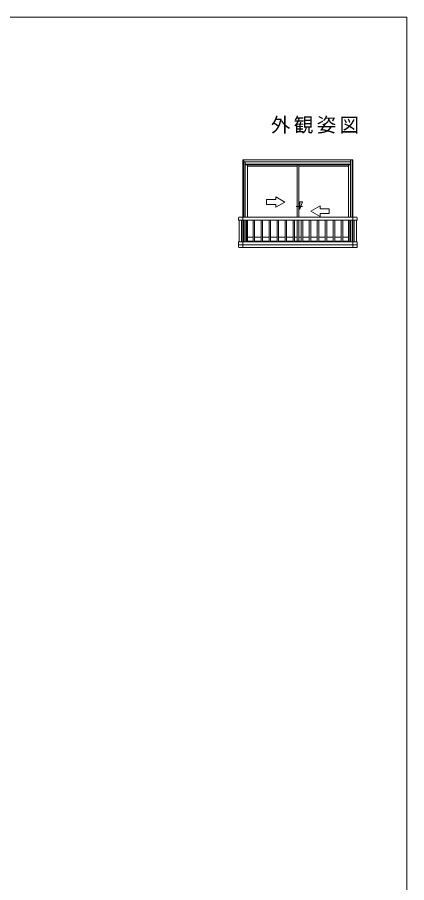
# Model space of a CAD drawing. Units: millimetres, scale not verified. Extents: x -1682 to -296, y -1188 to 1054.
# Drawn here: x -774 to -296, y -67 to 996 of the extents above; entities that cross this region are included whole.
import ezdxf

# ---------------------------------------------------------------- set-up
doc = ezdxf.new("R2010")
doc.units = ezdxf.units.MM
doc.header["$LTSCALE"] = 4
doc.linetypes.add('CHAIN2', pattern=[12, 9, -1, 1, -1])
doc.layers.add('0-1_USER1', color=3, linetype='Continuous')
doc.layers.add('0-2_YKK_ZWAK', color=7, linetype='Continuous', lineweight=9)
doc.layers.add('0-5_YKK_A1', color=4, linetype='Continuous', lineweight=9)
doc.styles.add('ＭＳ ゴシック', font='')
doc.styles.get('ＭＳ ゴシック').set_extended_font_data('MS Gothic')

msp = doc.modelspace()

# ---------------------------------------------------------------- linework, layer by layer
at = {"layer": '0-2_YKK_ZWAK'}
for p, q in [((-1682, 996), (-296, 996)), ((-296, 996), (-296, -1188))]:
    msp.add_line(p, q, dxfattribs=at)
at = {"layer": '0-5_YKK_A1'}
for p, q in [((-497.039, 820.958), (-497.039, 750.662)), ((-497.039, 820.958), (-361.964, 820.958)), ((-496.027, 820.958), (-496.027, 750.662)), ((-496.027, 818.371), (-365.114, 818.371)), ((-494.077, 750.662), (-494.077, 818.371)), ((-365.114, 750.662), (-365.114, 820.958)), ((-362.977, 820.958), (-362.977, 750.662)), ((-361.964, 820.958), (-361.964, 750.662)), ((-494.077, 815.783), (-365.114, 815.783)), ((-494.077, 814.958), (-365.114, 814.958)), ((-491.527, 814.958), (-491.527, 750.662)), ((-491.527, 813.083), (-430.44, 813.083)), ((-430.44, 814.958), (-430.44, 750.662)), ((-428.564, 814.958), (-428.564, 750.662)), ((-428.564, 813.083), (-367.477, 813.083)), ((-367.477, 814.958), (-367.477, 750.662)), ((-467.939, 766.133), (-467.939, 772.133)), ((-467.939, 772.133), (-456.689, 772.133)), ((-456.689, 766.133), (-467.939, 766.133)), ((-456.689, 772.133), (-456.689, 775.629)), ((-445.439, 769.133), (-456.689, 775.629)), ((-445.439, 769.133), (-456.689, 762.638)), ((-456.689, 762.638), (-456.689, 766.133)), ((-427.064, 766.508), (-428.564, 766.508)), ((-424.064, 769.508), (-427.064, 769.508)), ((-427.064, 760.508), (-427.064, 769.508)), ((-424.064, 769.508), (-427.064, 760.508)), ((-427.064, 760.508), (-428.564, 760.508)), ((-413.565, 757.883), (-402.315, 764.379)), ((-413.565, 757.883), (-402.315, 751.388)), ((-402.315, 760.883), (-402.315, 764.379)), ((-391.064, 760.883), (-402.315, 760.883)), ((-402.315, 751.388), (-402.315, 754.883)), ((-402.315, 754.883), (-391.064, 754.883)), ((-391.064, 754.883), (-391.064, 760.883)), ((-502.402, 749.687), (-502.402, 746.874)), ((-502.402, 746.874), (-497.189, 746.874)), ((-501.539, 746.874), (-501.539, 720.324)), ((-501.389, 750.699), (-497.189, 750.699)), ((-498.783, 746.874), (-498.783, 720.324)), ((-497.189, 750.699), (-497.189, 746.874)), ((-497.189, 750.662), (-429.39, 750.662)), ((-497.189, 746.912), (-429.39, 746.912)), ((-497.039, 746.912), (-497.039, 720.287)), ((-496.027, 746.912), (-496.027, 720.287)), ((-494.414, 746.912), (-494.414, 720.287)), ((-492.539, 746.912), (-492.539, 720.287)), ((-491.527, 746.912), (-491.527, 721.171)), ((-484.589, 746.912), (-484.589, 720.287)), ((-482.714, 746.912), (-482.714, 720.287)), ((-474.764, 746.912), (-474.764, 720.287)), ((-472.889, 746.912), (-472.889, 720.287)), ((-464.939, 746.912), (-464.939, 720.287)), ((-463.065, 746.912), (-463.065, 720.287)), ((-455.114, 746.912), (-455.114, 720.287)), ((-453.239, 746.912), (-453.239, 720.287)), ((-445.289, 746.912), (-445.289, 720.287)), ((-443.414, 746.912), (-443.414, 720.287)), ((-435.464, 746.912), (-435.464, 720.287)), ((-433.589, 746.912), (-433.589, 720.287)), ((-362.002, 750.662), (-432.467, 750.662)), ((-362.002, 746.912), (-430.809, 746.912)), ((-430.44, 746.912), (-430.44, 721.171)), ((-428.564, 746.912), (-428.564, 721.171)), ((-425.414, 746.912), (-425.414, 720.287)), ((-423.539, 746.912), (-423.539, 720.287)), ((-415.589, 746.912), (-415.589, 720.287)), ((-413.714, 746.912), (-413.714, 720.287)), ((-405.764, 746.912), (-405.764, 720.287)), ((-403.889, 746.912), (-403.889, 720.287)), ((-395.939, 746.912), (-395.939, 720.287)), ((-394.064, 746.912), (-394.064, 720.287)), ((-386.114, 746.912), (-386.114, 720.287)), ((-384.239, 746.912), (-384.239, 720.287)), ((-376.289, 746.912), (-376.289, 720.287)), ((-374.414, 746.912), (-374.414, 720.287)), ((-367.477, 746.912), (-367.477, 721.171)), ((-366.652, 746.912), (-366.652, 720.287)), ((-364.777, 746.912), (-364.777, 720.287)), ((-362.977, 746.912), (-362.977, 720.287)), ((-361.364, 750.721), (-362.039, 750.721)), ((-362.002, 750.699), (-362.002, 746.874)), ((-357.802, 750.699), (-362.002, 750.699)), ((-361.964, 746.912), (-361.964, 720.287)), ((-360.389, 746.874), (-360.389, 720.324)), ((-357.652, 746.874), (-357.652, 720.324)), ((-491.527, 726.158), (-484.589, 726.158)), ((-482.714, 726.158), (-474.764, 726.158)), ((-472.889, 726.158), (-464.939, 726.158)), ((-463.065, 726.158), (-455.114, 726.158)), ((-453.239, 726.158), (-445.289, 726.158)), ((-443.414, 726.158), (-435.464, 726.158)), ((-433.589, 726.158), (-430.44, 726.158)), ((-428.564, 726.158), (-425.414, 726.158)), ((-423.539, 726.158), (-415.589, 726.158)), ((-413.714, 726.158), (-405.764, 726.158)), ((-403.889, 726.158), (-395.939, 726.158)), ((-394.064, 726.158), (-386.114, 726.158)), ((-384.239, 726.158), (-376.289, 726.158)), ((-374.414, 726.158), (-367.477, 726.158)), ((-502.552, 720.324), (-502.552, 716.424)), ((-497.189, 720.324), (-502.552, 720.324)), ((-502.552, 716.424), (-497.189, 716.424)), ((-502.552, 715.861), (-502.552, 714.129)), ((-502.552, 714.129), (-502.227, 713.334)), ((-502.177, 716.424), (-502.177, 716.199)), ((-501.914, 713.124), (-497.189, 713.124)), ((-497.189, 713.124), (-497.189, 720.324)), ((-497.189, 720.287), (-429.39, 720.287)), ((-362.002, 716.462), (-497.189, 716.462)), ((-497.189, 713.162), (-429.39, 713.162)), ((-492.539, 721.171), (-484.589, 721.171)), ((-482.714, 721.171), (-474.764, 721.171)), ((-472.889, 721.171), (-464.939, 721.171)), ((-463.065, 721.171), (-455.114, 721.171)), ((-453.239, 721.171), (-445.289, 721.171)), ((-443.414, 721.171), (-435.464, 721.171)), ((-433.589, 721.171), (-425.414, 721.171)), ((-362.002, 720.287), (-430.809, 720.287)), ((-362.002, 713.162), (-430.809, 713.162)), ((-423.539, 721.171), (-415.589, 721.171)), ((-413.714, 721.171), (-405.764, 721.171)), ((-403.889, 721.171), (-395.939, 721.171)), ((-394.064, 721.171), (-386.114, 721.171)), ((-384.239, 721.171), (-376.289, 721.171)), ((-374.414, 721.171), (-366.652, 721.171)), ((-362.002, 713.124), (-362.002, 720.324)), ((-362.002, 720.324), (-356.639, 720.324)), ((-356.639, 716.424), (-362.002, 716.424)), ((-357.277, 713.124), (-362.002, 713.124)), ((-357.014, 716.424), (-357.014, 716.199)), ((-356.639, 714.129), (-356.965, 713.334)), ((-356.639, 720.324), (-356.639, 716.424)), ((-356.639, 715.861), (-356.639, 714.129))]:
    msp.add_line(p, q, dxfattribs=at)
at = {"layer": '0-5_YKK_A1', "linetype": 'CHAIN2'}
msp.add_line((-424.064, 763.508), (-431.564, 763.508), dxfattribs=at)
at = {"layer": '0-5_YKK_A1'}
msp.add_lwpolyline([(-356.789, 749.687), (-356.789, 746.874), (-362.002, 746.874)], dxfattribs=at)
for centre, radius, start, end in [((-501.389, 749.687), 1.012, 90, 179.99998), ((-357.802, 749.687), 1.012, 0, 90), ((-502.214, 715.861), 0.338, 90, 179.99998), ((-501.914, 713.461), 0.338, 202.23242, 270), ((-357.277, 713.461), 0.338, 270, 337.76756), ((-356.977, 715.861), 0.338, 0, 90)]:
    msp.add_arc(centre, radius, start, end, dxfattribs=at)

# ---------------------------------------------------------------- texts
at = {"layer": '0-1_USER1', "insert": (-462.69, 853.19), "char_height": 17.6, "attachment_point": 7, "style": 'ＭＳ ゴシック'}
msp.add_mtext('\\T1.17;外観姿図', dxfattribs=at)

doc.saveas('drawing.dxf')
